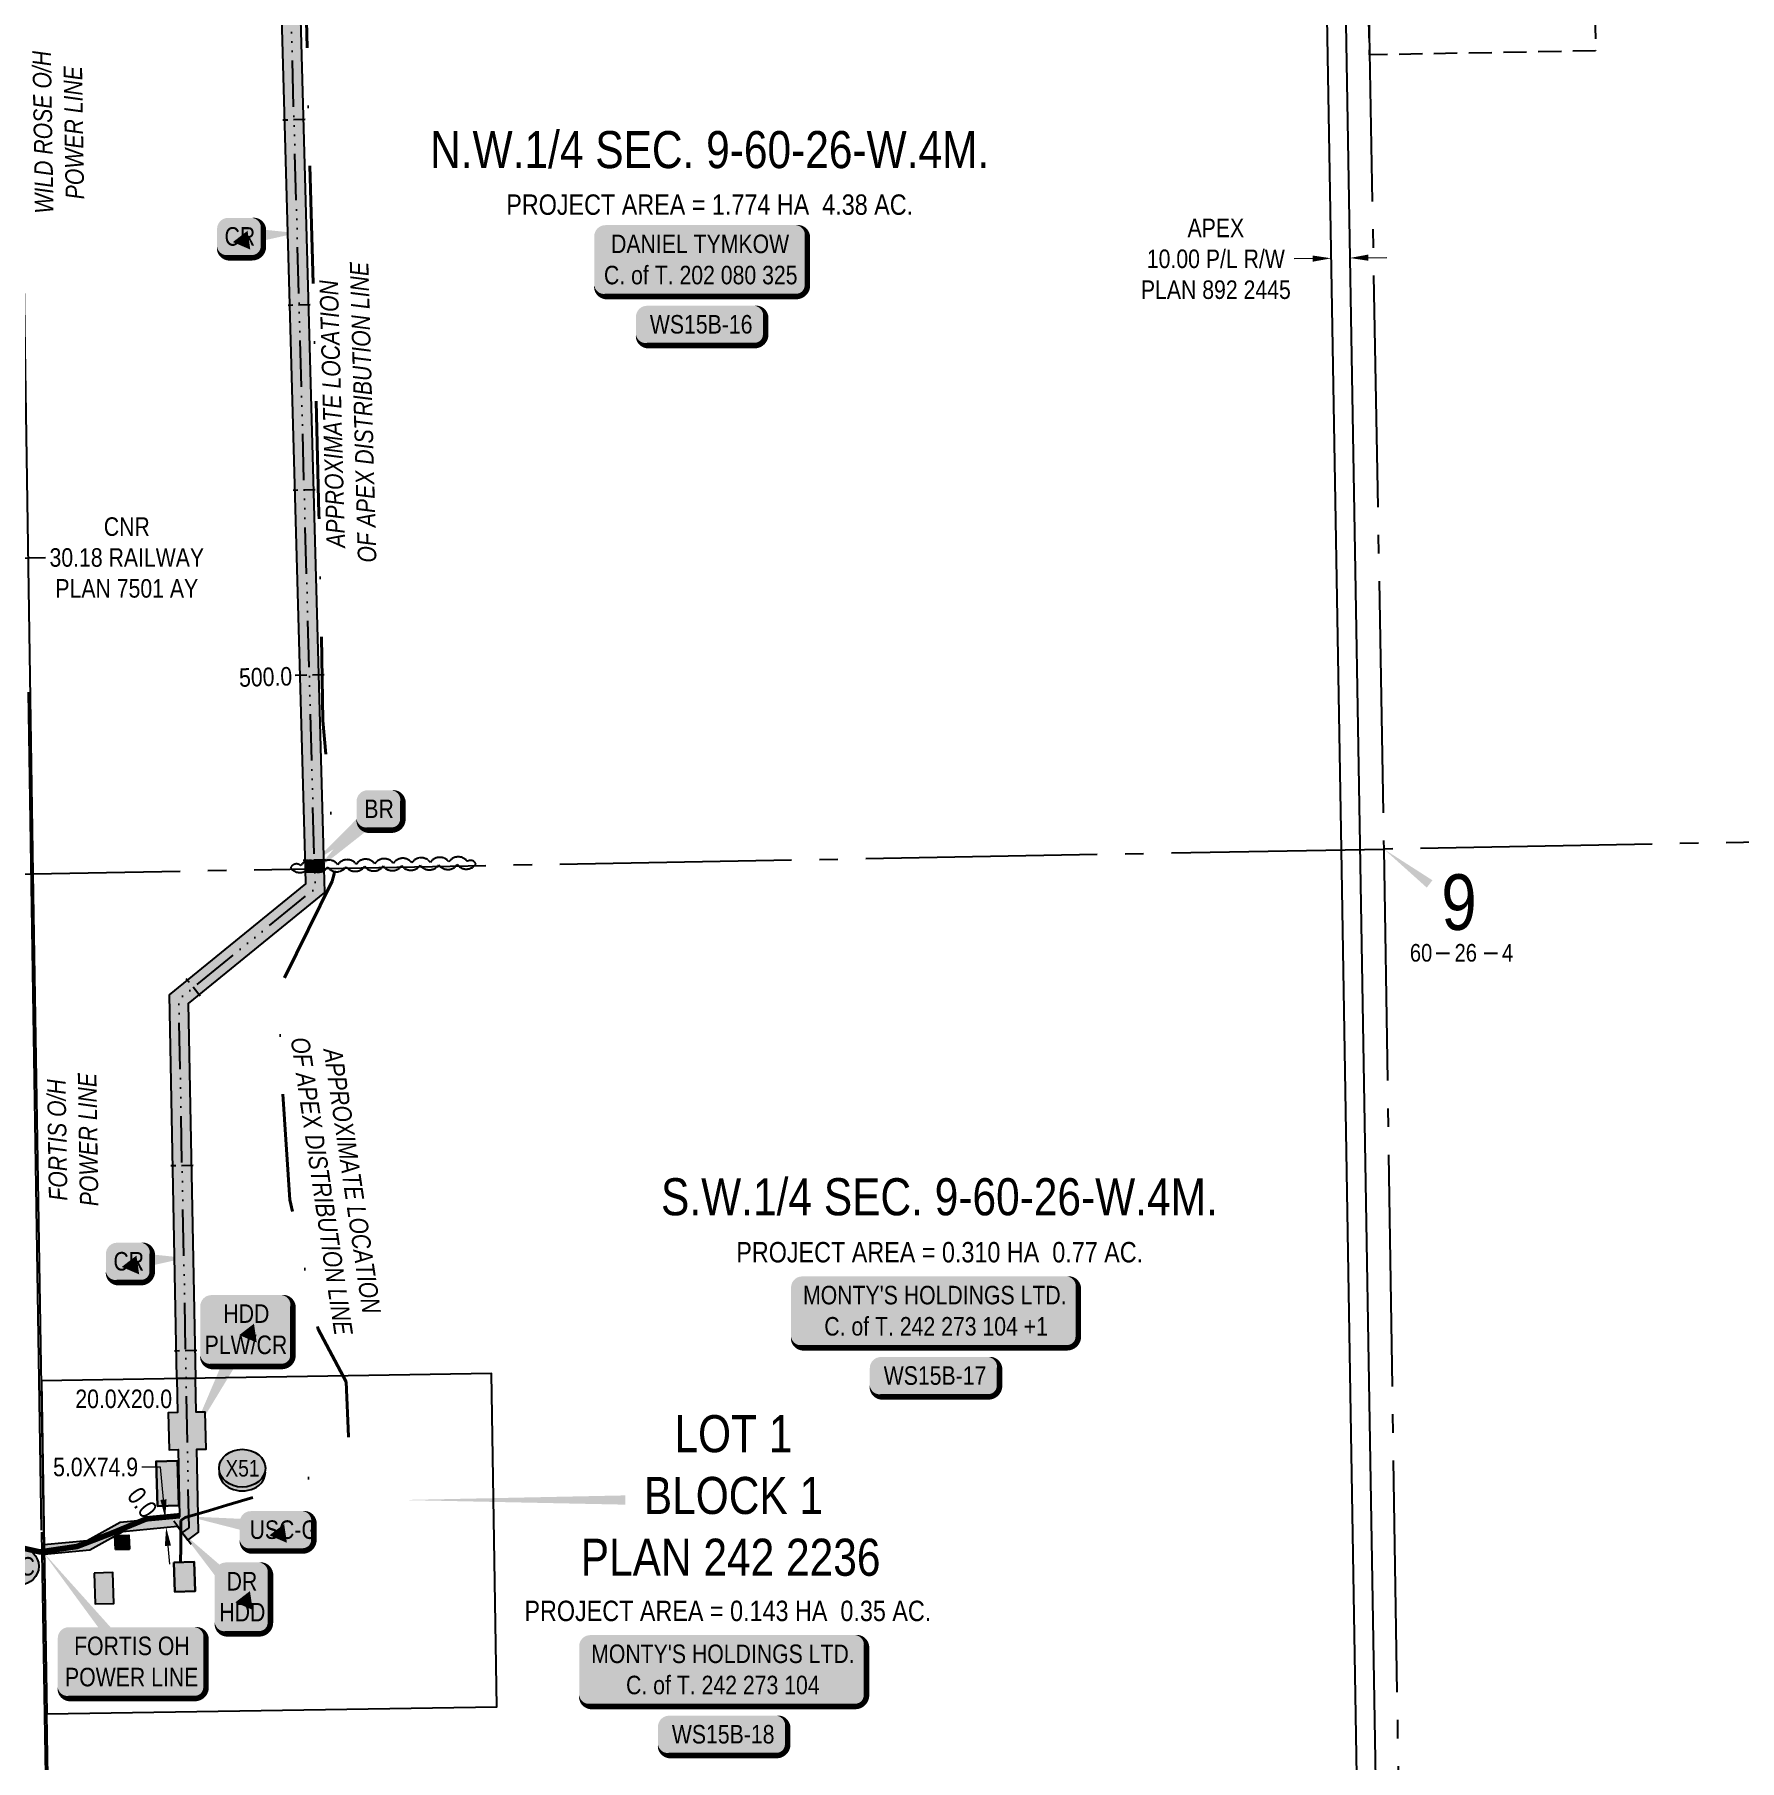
# Model space of a CAD drawing. Extents: x 72365 to 80261, y 6000112 to 6008999.
# Drawn here: x 75086 to 76006, y 6000605 to 6001537 of the extents above; entities that cross this region are included whole.
import ezdxf
from ezdxf.enums import TextEntityAlignment as Align

# ---------------------------------------------------------------- set-up
doc = ezdxf.new("R2010")
doc.units = 0
doc.header["$LTSCALE"] = 5
doc.header["$PDSIZE"] = 2.5
for name, pattern in [('0', [1, 1, 0]), ('COOP2', [10, 5, -1, 0, -1, 0, -1, 0, -1, 0, -1]), ('DASHDOT', [25.4, 12.7, -6.35, 0, -6.35]), ('foc-ACCESSROAD', [3.75, 2.5, -1.25]), ('foc-QUARTERLINE', [33, 25, -3, 2, -3]), ('foc-TIELINE', [1.875, 1.25, -0.625])]:
    doc.linetypes.add(name, pattern=pattern)
doc.layers.get('Defpoints').update_dxf_attribs({"color": 9})
for name, color, linetype in [('10', 1, 'Continuous'), ('AS-OWNER', 7, 'Continuous'), ('AS-POWER', 104, 'foc-POWER'), ('AS-POWER-T', 104, 'Continuous'), ('AS-RESIDENCE', 14, 'Continuous'), ('AS-ROADS', 254, 'Continuous'), ('C-RW', 13, 'Continuous'), ('C-SYMBOL', 7, 'Continuous'), ('CG-NOTES', 7, 'Continuous'), ('F-WS', 190, 'foc-ACCESSROAD'), ('L-AREAREQUIRED', 7, 'Continuous'), ('L-QSEC', 8, 'foc-QUARTERLINE'), ('L-SECLBL', 7, 'Continuous'), ('L-TITLEDB', 4, 'Continuous'), ('L-TITLEDB-T', 4, 'Continuous'), ('P-APEX RECON PAY ITEMS', 240, 'Continuous'), ('P-APEX RECON-10m BUFFER', 51, 'COOP2'), ('P-APEX RECON-LINE LIST', 240, 'Continuous'), ('P-APEX RECON-URBAN', 30, 'COOP2'), ('P-APEX RECON-WORK AREA', 104, 'Continuous'), ('P-BUFFER-PURPLE', 187, 'foc-TIELINE'), ('P-BUFFER-PURPLE-T', 187, 'Continuous'), ('P-CROSSINGS', 250, 'Continuous'), ('T-BUSH', 110, '0')]:
    doc.layers.add(name, color=color, linetype=linetype)
for name, color, linetype, lineweight in [('AS-RECON EXISTING', 151, 'DASHDOT', 40), ('C-RW-T', 13, 'Continuous', 9), ('P-APEX RECON-TWS-T', 104, 'Continuous', 9)]:
    doc.layers.add(name, color=color, linetype=linetype, lineweight=lineweight)
for name, color, linetype, true_color in [('AS-RECON EXISTING-T', 7, 'Continuous', 0x7abdff), ('AS-STRUCTURE-H', 7, 'Continuous', 0xa8a8a8), ('P-APEX RECON-TO BE BRUSHED-H', 7, 'Continuous', 0xafe19b), ('P-APEX RECON-TO BE DRILLED-H', 7, 'Continuous', 0xffafe1)]:
    doc.layers.add(name, color=color, linetype=linetype, true_color=true_color)
doc.layers.add('AS-STRUCTURE', color=7, linetype='Continuous', lineweight=30, true_color=0x595959)
doc.styles.add('100L', font='ARIALN.TTF', dxfattribs={"height": 2})
doc.styles.add('175L', font='ARIALN.TTF', dxfattribs={"height": 20})
doc.styles.add('80', font='ARIALN.TTF', dxfattribs={"height": 10})
doc.styles.add('80CG', font='ARIALN.TTF', dxfattribs={"height": 10})
doc.styles.add('80L', font='ARIALN.TTF', dxfattribs={"height": 10})
doc.styles.add('Crossing', font='ARIALN.TTF', dxfattribs={"height": 10})
doc.styles.add('foc-LtypeFont', font='ARIALN.TTF', dxfattribs={"height": 7.35})
doc.styles.add('SIMPLEX', font='ARIALN.TTF')
doc.linetypes.add('foc-POWER', pattern='A,6,-1,["P",foc-LtypeFont,S=0.2,R=0,X=-0.625,Y=-0.75],-1.24,4', length=12.24)
doc.dimstyles.new('Compass 5 000', dxfattribs={"dimscale": 5, "dimtxt": 9, "dimasz": 2, "dimexe": 0.2, "dimexo": 0.0625, "dimgap": 0.5, "dimtad": 0, "dimtih": 1, "dimtoh": 1, "dimzin": 0, "dimdsep": 46, "dimtxsty": '80CG', "dimcen": 0.1, "dimse1": 1, "dimse2": 1, "dimclrd": 256, "dimclrt": 256, "dimaunit": 1, "dimadec": 4, "dimazin": 0, "dimtfac": 0.06, "dimtofl": 0, "dimtmove": 0, "dimatfit": 1, "dimfxl": 0.2, "dimtolj": 1, "dimtzin": 0, "dimlwd": -1, "dimarcsym": 0})

# ---------------------------------------------------------------- blocks, each defined once
blk = doc.blocks.new('L-SECLBL')
at = {"layer": '10', "color": 7}
for p, q in [((-5.08, -27.83), (-12.29, -27.83)), ((20.7, -27.83), (13.5, -27.83))]:
    blk.add_line(p, q, dxfattribs=at)
at = {"layer": '10', "color": 2, "style": 'SIMPLEX'}
blk.add_attdef('SEC', text='', height=30, dxfattribs=at).set_placement((0, 0), align=Align.MIDDLE)
at = {"layer": '10', "color": 5, "style": '80L'}
blk.add_attdef('TWP', text='', height=9.5, dxfattribs=at).set_placement((-14.43, -27.37), align=Align.MIDDLE_RIGHT)
blk.add_attdef('RGE', text='', height=9.5, dxfattribs=at).set_placement((3.62, -27.37), align=Align.MIDDLE_CENTER)
blk.add_attdef('MER', text='', height=9.5, dxfattribs=at).set_placement((23.17, -27.37), align=Align.MIDDLE_LEFT)
blk = doc.blocks.new('*D372')
at = {"layer": 'C-RW-T', "transparency": 16777216}
for p, q in [((75775.24, 6001415.75), (75765.24, 6001415.58)), ((75805.23, 6001416.26), (75815.23, 6001416.43))]:
    blk.add_line(p, q, dxfattribs=at)
for points in [[(75775.21, 6001417.42), (75775.27, 6001414.08), (75785.24, 6001415.92)], [(75805.2, 6001417.93), (75805.26, 6001414.6), (75795.23, 6001416.09)]]:
    blk.add_solid(points, dxfattribs=at)
at = {"layer": 'Defpoints', "color": 0, "transparency": 16777216}
for p in [(75785.1, 6001424.25), (75795.09, 6001424.42), (75785.24, 6001415.92)]:
    blk.add_point(p, dxfattribs=at)
at = {"layer": 'C-RW-T', "transparency": 16777216, "insert": (75722.98, 6001415.58), "char_height": 10, "attachment_point": 5, "style": '80CG'}
blk.add_mtext('\\A1;APEX\\P10.00 P/L R/W\\PPLAN 892 2445', dxfattribs=at)
blk = doc.blocks.new('*D377')
at = {"layer": 'Defpoints', "color": 0, "transparency": 16777216}
for p in [(75036.47, 6001253.51), (75007.3, 6001192.93), (75037.44, 6001193.42)]:
    blk.add_point(p, dxfattribs=at)
at = {"layer": 'L-TITLEDB-T', "transparency": 16777216}
for p, q in [((74996.32, 6001252.86), (74986.32, 6001252.7)), ((75046.47, 6001253.67), (75091.38, 6001254.4))]:
    blk.add_line(p, q, dxfattribs=at)
for points in [[(74996.3, 6001254.53), (74996.35, 6001251.19), (75006.32, 6001253.02)], [(75046.44, 6001255.34), (75046.49, 6001252.01), (75036.47, 6001253.51)]]:
    blk.add_solid(points, dxfattribs=at)
at = {"layer": 'L-TITLEDB-T', "transparency": 16777216, "insert": (75135.31, 6001254.4), "char_height": 10, "attachment_point": 5, "style": '80CG'}
blk.add_mtext('\\A1;CNR\\P30.18 RAILWAY\\PPLAN 7501 AY', dxfattribs=at)
blk = doc.blocks.new('*U1065')
at = {"true_color": 0xffffa8}
h = blk.add_hatch(color=51, dxfattribs=at)
edge = h.paths.add_edge_path()
edge.add_line((-6.5, -11.5), (6.5, -11.5))
edge.add_arc((6.5, -5.5), 6, 270, 360)
edge.add_line((12.5, -5.5), (12.5, 4))
edge.add_arc((6.5, 4), 6, 0, 90)
edge.add_line((6.5, 10), (-6.5, 10))
edge.add_arc((-6.5, 4), 6, 90, 180)
edge.add_line((-12.5, 4), (-12.5, -5.5))
edge.add_arc((-6.5, -5.5), 6, 180, 270)
at = {"color": 240, "flags": 128}
blk.add_lwpolyline([(-6.5, -11.5, 3, 3, 0), (6.5, -11.5, 3, 3, 0.414214), (12.5, -5.5, 3, 3, 0), (12.5, 4, 3, 0, 0.414214), (6.5, 10, 0, 0, 0), (-6.5, 10, 0, 0, 0.414214), (-12.5, 4, 0, 0, 0), (-12.5, -5.5, 0, 3, 0.414214)], format="xyseb", close=True, dxfattribs=at)
for points in [[(-35.16, -34.03, 0, 10, 0), (0, 0, 5, 5, 0)], [(-34.98, -28.22, 0, 10, 0), (0, 0, 5, 5, 0)]]:
    blk.add_lwpolyline(points, format="xyseb", dxfattribs=at)
at = {"color": 4, "style": '80'}
blk.add_attdef('OTHER_001', (-14.7, -5), '', height=10, dxfattribs=at)
blk = doc.blocks.new('*U1066')
at = {"true_color": 0xffffa8}
h = blk.add_hatch(color=51, dxfattribs=at)
edge = h.paths.add_edge_path()
edge.add_line((-6.5, -11.5), (6.5, -11.5))
edge.add_arc((6.5, -5.5), 6, 270, 360)
edge.add_line((12.5, -5.5), (12.5, 4))
edge.add_arc((6.5, 4), 6, 0, 90)
edge.add_line((6.5, 10), (-6.5, 10))
edge.add_arc((-6.5, 4), 6, 90, 180)
edge.add_line((-12.5, 4), (-12.5, -5.5))
edge.add_arc((-6.5, -5.5), 6, 180, 270)
at = {"color": 240, "flags": 128}
blk.add_lwpolyline([(-6.5, -11.5, 3, 3, 0), (6.5, -11.5, 3, 3, 0.414214), (12.5, -5.5, 3, 3, 0), (12.5, 4, 3, 0, 0.414214), (6.5, 10, 0, 0, 0), (-6.5, 10, 0, 0, 0.414214), (-12.5, 4, 0, 0, 0), (-12.5, -5.5, 0, 3, 0.414214)], format="xyseb", close=True, dxfattribs=at)
for points in [[(30.49, 1.81, 0, 10, 0), (0, 0, 5, 5, 0)], [(5.45, -7.08, 0, 10, 0), (0, 0, 5, 5, 0)]]:
    blk.add_lwpolyline(points, format="xyseb", dxfattribs=at)
at = {"color": 4, "style": '80'}
blk.add_attdef('OTHER_001', (-14.7, -5), '', height=10, dxfattribs=at)
blk = doc.blocks.new('*U1067')
at = {"true_color": 0xffffa8}
h = blk.add_hatch(color=51, dxfattribs=at)
edge = h.paths.add_edge_path()
edge.add_line((-19, -20), (19, -20))
edge.add_arc((19, -14), 6, 270, 360)
edge.add_line((25, -14), (25, 12.5))
edge.add_arc((19, 12.5), 6, 0, 90)
edge.add_line((19, 18.5), (-19, 18.5))
edge.add_arc((-19, 12.5), 6, 90, 180)
edge.add_line((-25, 12.5), (-25, -14))
edge.add_arc((-19, -14), 6, 180, 270)
at = {"color": 240, "flags": 128}
blk.add_lwpolyline([(-19, -20, 3, 3, 0), (19, -20, 3, 3, 0.414214), (25, -14, 3, 3, 0), (25, 12.5, 3, 0, 0.414214), (19, 18.5, 0, 0, 0), (-19, 18.5, 0, 0, 0.414214), (-25, 12.5, 0, 0, 0), (-25, -14, 0, 3, 0.414214)], format="xyseb", close=True, dxfattribs=at)
for points in [[(-31.94, -62.26, 0, 10, 0), (0, 0, 5, 5, 0)], [(5.45, -7.08, 0, 10, 0), (0, 0, 5, 5, 0)]]:
    blk.add_lwpolyline(points, format="xyseb", dxfattribs=at)
at = {"color": 4, "style": '80'}
blk.add_attdef('OTHER_001', (-14.7, -5), '', height=10, dxfattribs=at)
blk = doc.blocks.new('*U1068')
at = {"true_color": 0xffffa8}
h = blk.add_hatch(color=51, dxfattribs=at)
edge = h.paths.add_edge_path()
edge.add_line((-14, -11.5), (14, -11.5))
edge.add_arc((14, -5.5), 6, 270, 360)
edge.add_line((20, -5.5), (20, 4))
edge.add_arc((14, 4), 6, 0, 90)
edge.add_line((14, 10), (-14, 10))
edge.add_arc((-14, 4), 6, 90, 180)
edge.add_line((-20, 4), (-20, -5.5))
edge.add_arc((-14, -5.5), 6, 180, 270)
at = {"color": 240, "flags": 128}
for points in [[(-47.9, 7.13, 0, 10, 0), (0, 0, 5, 5, 0)], [(5.45, -7.08, 0, 10, 0), (0, 0, 5, 5, 0)]]:
    blk.add_lwpolyline(points, format="xyseb", dxfattribs=at)
blk.add_lwpolyline([(-14, -11.5, 3, 3, 0), (14, -11.5, 3, 3, 0.414214), (20, -5.5, 3, 3, 0), (20, 4, 3, 0, 0.414214), (14, 10, 0, 0, 0), (-14, 10, 0, 0, 0.414214), (-20, 4, 0, 0, 0), (-20, -5.5, 0, 3, 0.414214)], format="xyseb", close=True, dxfattribs=at)
at = {"color": 4, "style": '80'}
blk.add_attdef('OTHER_001', (-14.7, -5), '', height=10, dxfattribs=at)
blk = doc.blocks.new('*U1069')
at = {"true_color": 0xffffa8}
h = blk.add_hatch(color=51, dxfattribs=at)
edge = h.paths.add_edge_path()
edge.add_line((-9, -20), (9, -20))
edge.add_arc((9, -14), 6, 270, 360)
edge.add_line((15, -14), (15, 12.5))
edge.add_arc((9, 12.5), 6, 0, 90)
edge.add_line((9, 18.5), (-9, 18.5))
edge.add_arc((-9, 12.5), 6, 90, 180)
edge.add_line((-15, 12.5), (-15, -14))
edge.add_arc((-9, -14), 6, 180, 270)
at = {"color": 240, "flags": 128}
for points in [[(-32.5, 34.6, 0, 10, 0), (0, 0, 5, 5, 0)], [(5.45, -7.08, 0, 10, 0), (0, 0, 5, 5, 0)]]:
    blk.add_lwpolyline(points, format="xyseb", dxfattribs=at)
blk.add_lwpolyline([(-9, -20, 3, 3, 0), (9, -20, 3, 3, 0.414214), (15, -14, 3, 3, 0), (15, 12.5, 3, 0, 0.414214), (9, 18.5, 0, 0, 0), (-9, 18.5, 0, 0, 0.414214), (-15, 12.5, 0, 0, 0), (-15, -14, 0, 3, 0.414214)], format="xyseb", close=True, dxfattribs=at)
at = {"color": 4, "style": '80'}
blk.add_attdef('OTHER_001', (-14.7, -5), '', height=10, dxfattribs=at)
blk = doc.blocks.new('Access_Point')
h = blk.add_hatch(color=255)
h.dxf.hatch_style = 1
edge = h.paths.add_edge_path()
edge.add_arc((0, 0), 9.99, 0, 360)
at = {"color": 170}
blk.add_circle((0, 0), 9.99, dxfattribs=at)
at = {"color": 170, "style": '175L'}
blk.add_text('AC', height=10, dxfattribs=at).set_placement((0, 0), align=Align.MIDDLE_CENTER)
blk = doc.blocks.new('*U1070')
h = blk.add_hatch(color=255)
edge = h.paths.add_edge_path()
edge.add_line((-34, -20), (34, -20))
edge.add_arc((34, -14), 6, 270, 360)
edge.add_line((40, -14), (40, 12.5))
edge.add_arc((34, 12.5), 6, 0, 90)
edge.add_line((34, 18.5), (-34, 18.5))
edge.add_arc((-34, 12.5), 6, 90, 180)
edge.add_line((-40, 12.5), (-40, -14))
edge.add_arc((-34, -14), 6, 180, 270)
at = {"color": 104, "flags": 128}
blk.add_lwpolyline([(-48.38, 59.57, 0, 7.5, 0), (0, 0, 0, 0, 0)], format="xyseb", dxfattribs=at)
blk.add_lwpolyline([(-34, -20, 3, 3, 0), (34, -20, 3, 3, 0.414214), (40, -14, 3, 3, 0), (40, 12.5, 3, 0, 0.414214), (34, 18.5, 0, 0, 0), (-34, 18.5, 0, 0, 0.414214), (-40, 12.5, 0, 0, 0), (-40, -14, 0, 3, 0.414214)], format="xyseb", close=True, dxfattribs=at)
at = {"color": 104, "style": '80'}
blk.add_attdef('ENTER_TEXT_001', (-26.85, -4.92), '', height=10, dxfattribs=at)
blk = doc.blocks.new('*D1072')
at = {"layer": 'Defpoints', "color": 0, "transparency": 16777216}
for p in [(75143.78, 6000734.91), (75156.06, 6000736.08), (75144.26, 6000729.93)]:
    blk.add_point(p, dxfattribs=at)
at = {"layer": 'P-APEX RECON-TWS-T', "transparency": 16777216}
for p, q in [((75153.42, 6000763.6), (75143.42, 6000763.6)), ((75155.11, 6000746.04), (75153.42, 6000763.6)), ((75157.49, 6000721.15), (75158.44, 6000711.2))]:
    blk.add_line(p, q, dxfattribs=at)
for points in [[(75156.77, 6000746.19), (75153.45, 6000745.88), (75156.06, 6000736.08)], [(75159.15, 6000721.31), (75155.83, 6000720.99), (75156.54, 6000731.11)]]:
    blk.add_solid(points, dxfattribs=at)
at = {"layer": 'P-APEX RECON-TWS-T', "transparency": 16777216, "insert": (75118.48, 6000763.6), "char_height": 10, "attachment_point": 5, "style": '80CG'}
blk.add_mtext('\\A1;5.0X74.9', dxfattribs=at)
blk = doc.blocks.new('xing2')
h = blk.add_hatch(color=50)
h.dxf.hatch_style = 1
edge = h.paths.add_edge_path()
edge.add_ellipse((0, 0), major_axis=(-12.5, 0), ratio=0.816297, start_angle=0, end_angle=360)
h = blk.add_hatch(color=250)
h.dxf.hatch_style = 1
edge = h.paths.add_edge_path()
edge.add_ellipse((0, -2.05), major_axis=(-12.5, 0), ratio=0.816297, start_angle=0, end_angle=180)
edge.add_line((12.5, -2.05), (12.5, 0))
edge.add_ellipse((0, 0), major_axis=(-12.5, 0), ratio=0.816297, start_angle=0, end_angle=180, ccw=False)
edge.add_line((-12.5, 0), (-12.5, -2.05))
at = {"color": 250}
blk.add_ellipse((0, 0), major_axis=(-12.5, 0), ratio=0.816297, dxfattribs=at)
blk.add_ellipse((0, -2.05), major_axis=(-12.5, 0), ratio=0.816297, start_param=0, end_param=3.141593, dxfattribs=at)
at = {"color": 250, "style": 'Crossing'}
blk.add_attdef('CROSSING', text='', height=9, dxfattribs=at).set_placement((0.09, 0.02), align=Align.MIDDLE_CENTER)
at = {"color": 250, "style": 'Crossing', "flags": 1}
for tag, p in [('OWNER', (0.09, -12.49)), ('DESCRIPTION', (0.09, -25.77)), ('LOCATION', (0.09, -39.3)), ('DWG_REF', (0.09, -52.84))]:
    blk.add_attdef(tag, text='', height=9, dxfattribs=at).set_placement(p, align=Align.MIDDLE_CENTER)
blk = doc.blocks.new('*U1467')
h = blk.add_hatch(color=59)
edge = h.paths.add_edge_path()
edge.add_line((-71.5, -20), (71.5, -20))
edge.add_arc((71.5, -14), 6, 270, 360)
edge.add_line((77.5, -14), (77.5, 12.5))
edge.add_arc((71.5, 12.5), 6, 0, 90)
edge.add_line((71.5, 18.5), (-71.5, 18.5))
edge.add_arc((-71.5, 12.5), 6, 90, 180)
edge.add_line((-77.5, 12.5), (-77.5, -14))
edge.add_arc((-71.5, -14), 6, 180, 270)
at = {"color": 1, "flags": 128}
blk.add_lwpolyline([(-71.5, -20, 3, 3, 0), (71.5, -20, 3, 3, 0.414214), (77.5, -14, 3, 3, 0), (77.5, 12.5, 3, 0, 0.414214), (71.5, 18.5, 0, 0, 0), (-71.5, 18.5, 0, 0, 0.414214), (-77.5, 12.5, 0, 0, 0), (-77.5, -14, 0, 3, 0.414214)], format="xyseb", close=True, dxfattribs=at)
blk.add_lwpolyline([(-46.32, -15.58, 0, 7.5, 0), (0, 0, 0, 0, 0)], format="xyseb", dxfattribs=at)
at = {"color": 1, "style": '80'}
blk.add_attdef('ENTER_TEXT_001', (-35.99, -5), '', height=10, dxfattribs=at)
blk = doc.blocks.new('*U1469')
h = blk.add_hatch(color=59)
edge = h.paths.add_edge_path()
edge.add_line((-51.5, -20), (51.5, -20))
edge.add_arc((51.5, -14), 6, 270, 360)
edge.add_line((57.5, -14), (57.5, 12.5))
edge.add_arc((51.5, 12.5), 6, 0, 90)
edge.add_line((51.5, 18.5), (-51.5, 18.5))
edge.add_arc((-51.5, 12.5), 6, 90, 180)
edge.add_line((-57.5, 12.5), (-57.5, -14))
edge.add_arc((-51.5, -14), 6, 180, 270)
at = {"color": 1, "flags": 128}
blk.add_lwpolyline([(-51.5, -20, 3, 3, 0), (51.5, -20, 3, 3, 0.414214), (57.5, -14, 3, 3, 0), (57.5, 12.5, 3, 0, 0.414214), (51.5, 18.5, 0, 0, 0), (-51.5, 18.5, 0, 0, 0.414214), (-57.5, 12.5, 0, 0, 0), (-57.5, -14, 0, 3, 0.414214)], format="xyseb", close=True, dxfattribs=at)
blk.add_lwpolyline([(-46.32, -15.58, 0, 7.5, 0), (0, 0, 0, 0, 0)], format="xyseb", dxfattribs=at)
at = {"color": 1, "style": '80'}
blk.add_attdef('ENTER_TEXT_001', (-35.99, -5), '', height=10, dxfattribs=at)
blk = doc.blocks.new('*U1492')
at = {"true_color": 0xffffa8}
h = blk.add_hatch(color=51, dxfattribs=at)
edge = h.paths.add_edge_path()
edge.add_line((-29, -11.5), (29, -11.5))
edge.add_arc((29, -5.5), 6, 270, 360)
edge.add_line((35, -5.5), (35, 4))
edge.add_arc((29, 4), 6, 0, 90)
edge.add_line((29, 10), (-29, 10))
edge.add_arc((-29, 4), 6, 90, 180)
edge.add_line((-35, 4), (-35, -5.5))
edge.add_arc((-29, -5.5), 6, 180, 270)
at = {"color": 240, "flags": 128}
blk.add_lwpolyline([(-29, -11.5, 3, 3, 0), (29, -11.5, 3, 3, 0.414214), (35, -5.5, 3, 3, 0), (35, 4, 3, 0, 0.414214), (29, 10, 0, 0, 0), (-29, 10, 0, 0, 0.414214), (-35, 4, 0, 0, 0), (-35, -5.5, 0, 3, 0.414214)], format="xyseb", close=True, dxfattribs=at)
for points in [[(-28.7, -2.85, 0, 10, 0), (0, 0, 5, 5, 0)], [(21, -3.69, 0, 10, 0), (0, 0, 5, 5, 0)]]:
    blk.add_lwpolyline(points, format="xyseb", dxfattribs=at)
at = {"color": 4, "style": '80'}
blk.add_attdef('OTHER_001', (-14.7, -5), '', height=10, dxfattribs=at)

msp = doc.modelspace()

# ---------------------------------------------------------------- hatches: boundary and pattern name
at = {"layer": 'AS-STRUCTURE-H'}
h = msp.add_hatch(color=256, dxfattribs=at)
h.dxf.hatch_style = 1
h.paths.add_polyline_path([(75163.473, 6000742.805), (75162.699, 6000767.068), (75151.149, 6000766.7), (75151.923, 6000742.436)])
h = msp.add_hatch(color=256, dxfattribs=at)
h.dxf.hatch_style = 1
h.paths.add_polyline_path([(75129.126, 6000719.125), (75128.89, 6000726.522), (75136.442, 6000726.763), (75136.678, 6000719.366)])
h = msp.add_hatch(color=256, dxfattribs=at)
h.dxf.hatch_style = 1
h.paths.add_polyline_path([(75160.755, 6000712.144), (75161.262, 6000696.241), (75172.169, 6000696.589), (75171.662, 6000712.492)])
h = msp.add_hatch(color=256, dxfattribs=at)
h.dxf.hatch_style = 1
h.paths.add_polyline_path([(75117.779, 6000706.334), (75118.308, 6000689.732), (75128.363, 6000690.053), (75127.833, 6000706.655)])
at = {"layer": 'P-APEX RECON-10m BUFFER'}
h = msp.add_hatch(color=256, dxfattribs=at)
h.dxf.hatch_style = 1
h.paths.add_polyline_path([(75283.933, 6001710.061), (75283.724, 6001716.019), (75280.209, 6001720.075), (75287.759, 6001726.619), (75293.586, 6001719.897), (75293.926, 6001710.215), (75296.446, 6001710.254), (75296.273, 6001724.744), (75335.85, 6001786.885), (75332.989, 6001873.288), (75268.219, 6001874.859), (75261.515, 6001891.273), (75266.87, 6001891.375), (75271.608, 6001879.774), (75337.826, 6001878.168), (75340.895, 6001785.505), (75301.286, 6001723.315), (75301.501, 6001705.335), (75755.114, 6001712.327), (75772.158, 6001728.517), (75771.955, 6001740.891), (75791.936, 6001741.22), (75792.264, 6001721.239), (75778.771, 6001721.017), (75759.167, 6001702.397), (75301.349, 6001695.34), (75301.426, 6001690.345), (75281.445, 6001690.037), (75281.368, 6001695.032), (75229.925, 6001694.239), (75230.002, 6001689.244), (75225.067, 6001689.168), (75242.039, 6001073.632), (75168.437, 6001013.735), (75172.336, 6000811.5), (75162.345, 6000811.34), (75158.353, 6001018.411), (75231.916, 6001078.275), (75215.076, 6001689.014), (75210.021, 6001688.936), (75209.944, 6001693.931), (75143.036, 6001692.9), (75137.77, 6001851.575), (75132.777, 6001851.409), (75132.114, 6001871.381), (75137.107, 6001871.547), (75136.748, 6001882.374), (75094.119, 6001882.339), (75091.388, 6001888.038), (75096.878, 6001888.142), (75097.264, 6001887.337), (75136.582, 6001887.37), (75136.531, 6001888.896), (75146.522, 6001889.086), (75147.093, 6001871.878), (75152.086, 6001872.044), (75152.749, 6001852.072), (75147.756, 6001851.906), (75152.697, 6001703.042), (75209.79, 6001703.922), (75209.713, 6001708.917), (75229.694, 6001709.225), (75229.771, 6001704.23), (75281.214, 6001705.023), (75281.137, 6001710.018)])
h = msp.add_hatch(color=256, dxfattribs=at)
h.dxf.hatch_style = 1
h.paths.add_polyline_path([(75162.345, 6000811.34), (75162.699, 6000793), (75157.704, 6000792.903), (75158.089, 6000772.924), (75163.084, 6000773.02), (75163.782, 6000736.82), (75131.714, 6000733.75), (75113.933, 6000723.765), (75090.63, 6000721.645), (75090.711, 6000716.636), (75115.449, 6000718.886), (75133.24, 6000728.878), (75162.731, 6000731.701), (75168.284, 6000724.233), (75173.937, 6000728.437), (75173.074, 6000773.213), (75178.069, 6000773.309), (75177.684, 6000793.289), (75172.689, 6000793.192), (75172.336, 6000811.5)])
at = {"layer": 'P-APEX RECON-TO BE BRUSHED-H'}
h = msp.add_hatch(color=256, dxfattribs=at)
h.dxf.hatch_style = 1
h.paths.add_polyline_path([(75231.558, 6001091.231), (75241.547, 6001091.48), (75241.743, 6001084.361), (75231.753, 6001084.158)])
at = {"layer": 'P-APEX RECON-TO BE DRILLED-H'}
h = msp.add_hatch(color=256, dxfattribs=at)
h.dxf.hatch_style = 1
h.paths.add_polyline_path([(75168.272, 6000775.664), (75173.025, 6000775.755), (75173.937, 6000728.437), (75168.284, 6000724.233), (75162.731, 6000731.701), (75163.878, 6000731.811), (75163.782, 6000736.82), (75163.035, 6000775.563)])

# ---------------------------------------------------------------- linework, layer by layer
at = {"layer": 'AS-POWER', "flags": 128}
for points in [[(75089.323, 6000729.595), (75082.279, 6001181.869)], [(75089.268, 6000728.545), (75096.326, 6000301.703)]]:
    msp.add_lwpolyline(points, dxfattribs=at)
at = {"layer": 'AS-RECON EXISTING', "flags": 128}
msp.add_lwpolyline([(75164.325, 6000712.249), (75164.454, 6000720.305), (75164.41, 6000734.7), (75166.762, 6000736.454), (75179.867, 6000740.219), (75189.244, 6000743.065), (75214.993, 6000750.789), (75235.044, 6000758.304), (75245.094, 6000765.247), (75251.255, 6000771.659), (75254.975, 6000780.026), (75253.615, 6000809.682), (75238.55, 6000838.093), (75223.265, 6000907.811), (75219.058, 6000972.878), (75217.052, 6001020.896), (75246.073, 6001079.859), (75247.232, 6001083.699), (75247.38, 6001093.628), (75241.183, 6001166.511), (75239.015, 6001277.848), (75236.451, 6001379.175), (75233.03, 6001505.487), (75230.703, 6001623.582), (75228.794, 6001699.165), (75227.856, 6001713.997), (75227.317, 6001715.614)], dxfattribs=at)
at = {"layer": 'AS-RESIDENCE', "flags": 128}
msp.add_lwpolyline([(75117.779, 6000706.334), (75118.308, 6000689.732), (75128.363, 6000690.053), (75127.833, 6000706.655)], close=True, dxfattribs=at)
at = {"layer": 'AS-ROADS', "const_width": 2.998, "flags": 128}
msp.add_lwpolyline([(75066.192, 6000722.762), (75088.479, 6000717.812), (75108.538, 6000720.782), (75127.069, 6000727.883), (75145.874, 6000735.649), (75163.902, 6000737.358)], dxfattribs=at)
at = {"layer": 'AS-STRUCTURE', "flags": 128}
for points in [[(75163.473, 6000742.805), (75162.699, 6000767.068), (75151.149, 6000766.7), (75151.923, 6000742.436)], [(75129.126, 6000719.125), (75128.89, 6000726.522), (75136.442, 6000726.763), (75136.678, 6000719.366)], [(75160.755, 6000712.144), (75161.262, 6000696.241), (75172.169, 6000696.589), (75171.662, 6000712.492)]]:
    msp.add_lwpolyline(points, close=True, dxfattribs=at)
at = {"layer": 'C-RW', "flags": 128}
msp.add_lwpolyline([(75191.513, 6000281.797), (75162.82, 6000346.166), (75426.802, 6000350.94), (75427.585, 6000307.98), (75803.769, 6000314.784), (75790.695, 6001096.703), (75776.948, 6001901.138), (75786.945, 6001901.328), (75800.642, 6001099.545), (75813.927, 6000304.973), (75417.774, 6000297.807), (75416.991, 6000340.768), (75178.094, 6000336.447), (75202.367, 6000281.992)], close=True, dxfattribs=at)
at = {"layer": 'F-WS', "flags": 128}
msp.add_lwpolyline([(75803.75, 6001647.673), (75925.73, 6001649.857), (75927.915, 6001527.876), (75805.934, 6001525.692)], close=True, dxfattribs=at)
at = {"layer": 'L-QSEC', "flags": 128}
for points in [[(75799.204, 6001901.562), (75813.608, 6001097.121)], [(76618.266, 6001111.771), (75813.608, 6001097.121)], [(75039.104, 6001082.979), (75813.608, 6001097.121)], [(75813.608, 6001097.121), (75826.111, 6000293.198)]]:
    msp.add_lwpolyline(points, dxfattribs=at)
at = {"layer": 'L-SECLBL', "flags": 128}
msp.add_lwpolyline([(75813.608, 6001097.121, 0, 5, 0), (75838.324, 6001078.296, 0, 0, 0)], format="xyseb", dxfattribs=at)
at = {"layer": 'L-TITLEDB', "flags": 128}
msp.add_lwpolyline([(75098.777, 6000214.533), (75097.725, 6000280.114), (75092.099, 6000630.371), (75084.8, 6001083.847), (75072.518, 6001887.694), (75026.831, 6001886.824), (75039.103, 6001083.014), (75052.049, 6000279.301), (75053.606, 6000179.593)], dxfattribs=at)
msp.add_lwpolyline([(75092.099, 6000630.371), (75335.067, 6000634.274), (75332.179, 6000814.067), (75089.211, 6000810.165)], close=True, dxfattribs=at)
at = {"layer": 'P-APEX RECON-URBAN', "flags": 128}
msp.add_lwpolyline([(75165.303, 6000728.242), (75168.893, 6000730.911), (75163.395, 6001016.073), (75236.977, 6001075.954), (75219.792, 6001699.234)], dxfattribs=at)
at = {"layer": 'P-APEX RECON-WORK AREA', "flags": 128}
msp.add_lwpolyline([(75225.067, 6001689.168), (75241.679, 6001086.678), (75231.689, 6001086.496), (75215.076, 6001689.014)], dxfattribs=at)
for points in [[(75241.679, 6001086.678), (75242.039, 6001073.632), (75168.437, 6001013.735), (75172.336, 6000811.5), (75162.345, 6000811.34), (75158.353, 6001018.411), (75231.916, 6001078.275), (75231.689, 6001086.496)], [(75162.345, 6000811.34), (75162.699, 6000793), (75157.704, 6000792.903), (75158.089, 6000772.924), (75163.084, 6000773.02), (75163.782, 6000736.82), (75131.714, 6000733.75), (75113.933, 6000723.765), (75090.63, 6000721.645), (75090.711, 6000716.636), (75115.449, 6000718.886), (75133.24, 6000728.878), (75162.731, 6000731.701), (75168.284, 6000724.233), (75173.937, 6000728.437), (75173.074, 6000773.213), (75178.069, 6000773.309), (75177.684, 6000793.289), (75172.689, 6000793.192), (75172.336, 6000811.5)]]:
    msp.add_lwpolyline(points, close=True, dxfattribs=at)
at = {"layer": 'P-BUFFER-PURPLE'}
for p, q in [((75231.538, 6001490.74), (75219.552, 6001490.409)), ((75234.292, 6001390.861), (75222.306, 6001390.53)), ((75237.046, 6001290.982), (75225.06, 6001290.651)), ((75241.797, 6001191.158), (75225.817, 6001190.717)), ((75242.554, 6001091.224), (75230.568, 6001090.894)), ((75174.984, 6001017.775), (75167.416, 6001027.074)), ((75171.121, 6000926.351), (75159.133, 6000926.12)), ((75173.047, 6000826.453), (75161.059, 6000826.222)), ((75170.072, 6000721.828), (75160.534, 6000734.657))]:
    msp.add_line(p, q, dxfattribs=at)
at = {"layer": 'T-BUSH', "flags": 128}
msp.add_lwpolyline([(75223.723, 6001086.993, 0.5205671), (75233.712, 6001087.196, 0.5205671), (75243.702, 6001087.399, 0.5205671), (75253.692, 6001087.602, 0.5205671), (75263.681, 6001087.805, 0.5205671), (75273.671, 6001088.008, 0.5205671), (75283.66, 6001088.211, 0.5205671), (75293.65, 6001088.414, 0.5205671), (75303.64, 6001088.617, 0.5205671), (75313.629, 6001088.82, 0.5205671), (75323.619, 6001089.023, 0.5205671), (75319.094, 6001090.414, 0.5205671), (75309.106, 6001090.165, 0.5205671), (75299.117, 6001089.916, 0.5205671), (75289.129, 6001089.667, 0.5205671), (75279.14, 6001089.418, 0.5205671), (75269.152, 6001089.169, 0.5205671), (75259.163, 6001088.92, 0.5205671), (75249.174, 6001088.671, 0.5205671), (75239.186, 6001088.422, 0.5205671), (75229.197, 6001088.173, 0.5205671)], format="xyb", close=True, dxfattribs=at)

# ---------------------------------------------------------------- block references
at = {"layer": 'AS-OWNER'}
ref = msp.add_blockref('*U1469', (75445.062, 6001415.308), dxfattribs=at)
ref.add_attrib('ENTER_TEXT_001', 'DANIEL TYMKOW', (75396.631, 6001418.726), dxfattribs={"layer": '0', "color": 1, "height": 10, "style": '80'})
ref.add_attrib('ENTER_TEXT_002', 'C. of T. 202 080 325', (75392.797, 6001401.882), dxfattribs={"layer": '0', "color": 1, "height": 10, "style": '80'})
ref = msp.add_blockref('*U1467', (75571.254, 6000848.005), dxfattribs=at)
ref.add_attrib('ENTER_TEXT_001', "MONTY'S HOLDINGS LTD.", (75500.207, 6000851.424), dxfattribs={"layer": '0', "color": 1, "height": 10, "style": '80'})
ref.add_attrib('ENTER_TEXT_002', 'C. of T. 242 273 104 +1', (75511.687, 6000834.579), dxfattribs={"layer": '0', "color": 1, "height": 10, "style": '80'})
ref = msp.add_blockref('*U1467', (75456.936, 6000654.442), dxfattribs=at)
ref.add_attrib('ENTER_TEXT_001', "MONTY'S HOLDINGS LTD.", (75385.889, 6000657.86), dxfattribs={"layer": '0', "color": 1, "height": 10, "style": '80'})
ref.add_attrib('ENTER_TEXT_002', 'C. of T. 242 273 104', (75404.716, 6000641.016), dxfattribs={"layer": '0', "color": 1, "height": 10, "style": '80'})
at = {"layer": 'AS-POWER-T'}
ref = msp.add_blockref('*U1070', (75138.061, 6000658.718), dxfattribs=at)
ref.add_attrib('ENTER_TEXT_001', 'FORTIS OH', (75106.87, 6000662.137), dxfattribs={"layer": '0', "color": 104, "height": 10, "style": '80'})
ref.add_attrib('ENTER_TEXT_002', 'POWER LINE', (75101.966, 6000645.293), dxfattribs={"layer": '0', "color": 104, "height": 10, "style": '80'})
at = {"layer": 'CG-NOTES', "xscale": 0.9983371498429935, "yscale": 0.9983371498429935, "zscale": 0.9983371498429935}
msp.add_blockref('Access_Point', (75077.807, 6000710.065), dxfattribs=at)
at = {"layer": 'L-SECLBL'}
msp.add_blockref('L-SECLBL', (75854.205, 6001068.512), dxfattribs=at).add_auto_attribs({'SEC': '9', 'TWP': '60', 'RGE': '26', 'MER': '4'})
at = {"layer": 'P-APEX RECON PAY ITEMS'}
ref = msp.add_blockref('*U1066', (75196.512, 6001427.727), dxfattribs=at)
ref.add_attrib('OTHER_001', 'CR', (75188.05, 6001422.723), dxfattribs={"layer": '0', "color": 4, "height": 10, "style": '80'})
ref = msp.add_blockref('*U1065', (75271.788, 6001118.846), dxfattribs=at)
ref.add_attrib('OTHER_001', 'BR', (75263.489, 6001113.846), dxfattribs={"layer": '0', "color": 4, "height": 10, "style": '80'})
ref = msp.add_blockref('*U1066', (75136.555, 6000874.677), dxfattribs=at)
ref.add_attrib('OTHER_001', 'CR', (75128.093, 6000869.674), dxfattribs={"layer": '0', "color": 4, "height": 10, "style": '80'})
ref = msp.add_blockref('*U1067', (75199.966, 6000837.917), dxfattribs=at)
ref.add_attrib('OTHER_001', 'HDD', (75187.438, 6000841.424), dxfattribs={"layer": '0', "color": 4, "height": 10, "style": '80'})
ref.add_attrib('OTHER_002', 'PLW/CR', (75177.333, 6000824.58), dxfattribs={"layer": '0', "color": 4, "height": 10, "style": '80'})
msp.add_blockref('*U1068', (75216.261, 6000729.838), dxfattribs=at).add_auto_attribs({'OTHER_001': 'USC-G'})
ref = msp.add_blockref('*U1069', (75197.801, 6000693.643), dxfattribs=at)
ref.add_attrib('OTHER_001', 'DR', (75189.182, 6000696.976), dxfattribs={"layer": '0', "color": 4, "height": 10, "style": '80'})
ref.add_attrib('OTHER_002', 'HDD', (75185.273, 6000680.309), dxfattribs={"layer": '0', "color": 4, "height": 10, "style": '80'})
at = {"layer": 'P-APEX RECON-LINE LIST'}
ref = msp.add_blockref('*U1492', (75445.062, 6001380.312), dxfattribs=at)
ref.add_attrib('OTHER_001', 'WS15B-16', (75417.562, 6001375.308), dxfattribs={"layer": '0', "color": 4, "height": 10, "style": '80'})
ref = msp.add_blockref('*U1492', (75456.936, 6000619.446), dxfattribs=at)
ref.add_attrib('OTHER_001', 'WS15B-18', (75429.423, 6000614.443), dxfattribs={"layer": '0', "color": 4, "height": 10, "style": '80'})
at = {"layer": 'P-CROSSINGS'}
msp.add_blockref('xing2', (75197.633, 6000762.992), dxfattribs=at).add_auto_attribs({'CROSSING': 'X51'})

# ---------------------------------------------------------------- texts
at = {"layer": 'AS-RECON EXISTING-T', "char_height": 10, "attachment_point": 1, "style": '100L'}
for insert, rotation in [((75243.613, 6001242.462), 91.551264), ((75248.777, 6001007.256), 278.439188)]:
    msp.add_mtext_dynamic_manual_height_columns('\\pi17.113;{\\fArial Narrow|b0|i1|c0|p34;APPROXIMATE LOCATION\\P\\pi8.655;OF APEX DISTRIBUTION LINE}', width=179.08357, gutter_width=50, heights=[0], dxfattribs=dict(at, insert=insert, rotation=rotation))
at = {"layer": 'C-SYMBOL', "color": 3, "style": '175L'}
for s, p in [('N.W.1/4 SEC. 9-60-26-W.4M.', (75449.846, 6001458.578)), ('S.W.1/4 SEC. 9-60-26-W.4M.', (75573.81, 6000893.486))]:
    msp.add_text(s, height=20, dxfattribs=at).set_placement(p, align=Align.BOTTOM_CENTER)
at = {"layer": 'L-AREAREQUIRED', "color": 5, "style": '100L'}
msp.add_text('PROJECT AREA = 1.774 HA  4.38 AC.', height=11, dxfattribs=at).set_placement((75449.846, 6001436.078), align=Align.BOTTOM_CENTER)
at = {"layer": 'P-APEX RECON-TWS-T', "insert": (75107.548, 6000805.433), "char_height": 9.9917, "attachment_point": 1, "style": '80L'}
msp.add_mtext_dynamic_manual_height_columns('20.0X20.0', width=10.35424, gutter_width=50, heights=[0], dxfattribs=at)
at = {"layer": 'P-BUFFER-PURPLE-T', "style": '100L'}
for s, rotation, p in [('500.0', 1.579407, (75210.2, 6001190.03)), ('0.0', 306.630372, (75143.687, 6000744.49))]:
    msp.add_text(s, height=9.9917, rotation=rotation, dxfattribs=at).set_placement(p, align=Align.MIDDLE_CENTER)

# ---------------------------------------------------------------- dimensions: what is measured, and where the dimension line sits
at = {"layer": 'C-RW-T'}
dim = msp.add_aligned_dim(p1=(75795.092, 6001424.423), p2=(75785.098, 6001424.252), distance=8.332, text='APEX\\P10.00 P/L R/W\\PPLAN 892 2445', dimstyle='Compass 5 000', dxfattribs=at)
dim.commit()
dim.dimension.update_dxf_attribs({"geometry": '*D372', "text_midpoint": (75722.978, 6001415.58)})
at = {"layer": 'L-TITLEDB-T'}
dim = msp.add_linear_dim(base=(75036.468, 6001253.512), p1=(75007.297, 6001192.93), p2=(75037.444, 6001193.419), angle=0.929708, text='CNR\\P30.18 RAILWAY\\PPLAN 7501 AY', dimstyle='Compass 5 000', override={"dimtfillclr": 256}, dxfattribs=at)
dim.commit()
dim.dimension.update_dxf_attribs({"geometry": '*D377', "text_midpoint": (75135.311, 6001254.403), "dimtype": 161})
at = {"layer": 'P-APEX RECON-TWS-T'}
dim = msp.add_linear_dim(base=(75156.059, 6000736.081), p1=(75144.257, 6000729.932), p2=(75143.781, 6000734.906), angle=95.468428, text='5.0X74.9', dimstyle='Compass 5 000', dxfattribs=at)
dim.commit()
dim.dimension.update_dxf_attribs({"geometry": '*D1072', "text_midpoint": (75118.479, 6000763.6), "dimtype": 161})

# ---------------------------------------------------------------- next in the draw order: texts
at = {"layer": 'AS-POWER-T', "insert": (75085.802, 6001438.241), "char_height": 10, "attachment_point": 1, "rotation": 90.922134, "style": '100L', "bg_fill": 2}
msp.add_mtext_dynamic_manual_height_columns('\\pi1.6983;{\\fArial Narrow|b0|i1|c0|p34;WILD ROSE O/H\\P\\pi9.1437;POWER LINE}', width=90.17011, gutter_width=50, heights=[0], dxfattribs=at)
at = {"layer": 'AS-POWER-T', "insert": (75093.364, 6000903.69), "char_height": 10, "attachment_point": 1, "rotation": 90.922134, "style": '100L', "bg_fill": 3, "box_fill_scale": 1.1, "bg_fill_color": 256, "bg_fill_transparency": 0}
msp.add_mtext_dynamic_manual_height_columns('\\pi3.58;{\\fArial Narrow|b0|i1|c0|p34;FORTIS O/H\\P\\pi0.32626;POWER LINE}', width=72.5352, gutter_width=50, heights=[0], dxfattribs=at)
at = {"layer": 'C-SYMBOL', "color": 3, "insert": (75368.62, 6000791.636), "char_height": 20, "attachment_point": 1, "style": '175L', "bg_fill": 2}
msp.add_mtext_dynamic_manual_height_columns('\\pi62.193;LOT 1\\P\\pi45.672;BLOCK 1\\P\\pi11.634;PLAN 242 2236', width=182.19019, gutter_width=55, heights=[0], dxfattribs=at)
at = {"layer": 'L-AREAREQUIRED', "color": 5, "insert": (75573.973, 6000885.07), "char_height": 11, "width": 219.5648, "attachment_point": 2, "style": '100L', "bg_fill": 3, "box_fill_scale": 1.1, "bg_fill_color": 256, "bg_fill_transparency": 0}
msp.add_mtext('PROJECT AREA = 0.310 HA  0.77 AC.', dxfattribs=at)

# ---------------------------------------------------------------- next in the draw order: linework, layer by layer
at = {"layer": 'C-SYMBOL', "flags": 128}
msp.add_lwpolyline([(75284.234, 6000745.827, 0, 5, 0), (75404.395, 6000745.827, 0, 0, 0)], format="xyseb", dxfattribs=at)

# ---------------------------------------------------------------- next in the draw order: block references
at = {"layer": 'P-APEX RECON-LINE LIST'}
ref = msp.add_blockref('*U1492', (75571.254, 6000813.009), dxfattribs=at)
ref.add_attrib('OTHER_001', 'WS15B-17', (75543.754, 6000808.006), dxfattribs={"layer": '0', "color": 4, "height": 10, "style": '80'})

# ---------------------------------------------------------------- next in the draw order: texts
at = {"layer": 'L-AREAREQUIRED', "color": 5, "insert": (75459.655, 6000691.507), "char_height": 11, "width": 219.5648, "attachment_point": 2, "style": '100L', "bg_fill": 3, "box_fill_scale": 1.1, "bg_fill_color": 256, "bg_fill_transparency": 0}
msp.add_mtext('PROJECT AREA = 0.143 HA  0.35 AC.', dxfattribs=at)

doc.saveas('drawing.dxf')
